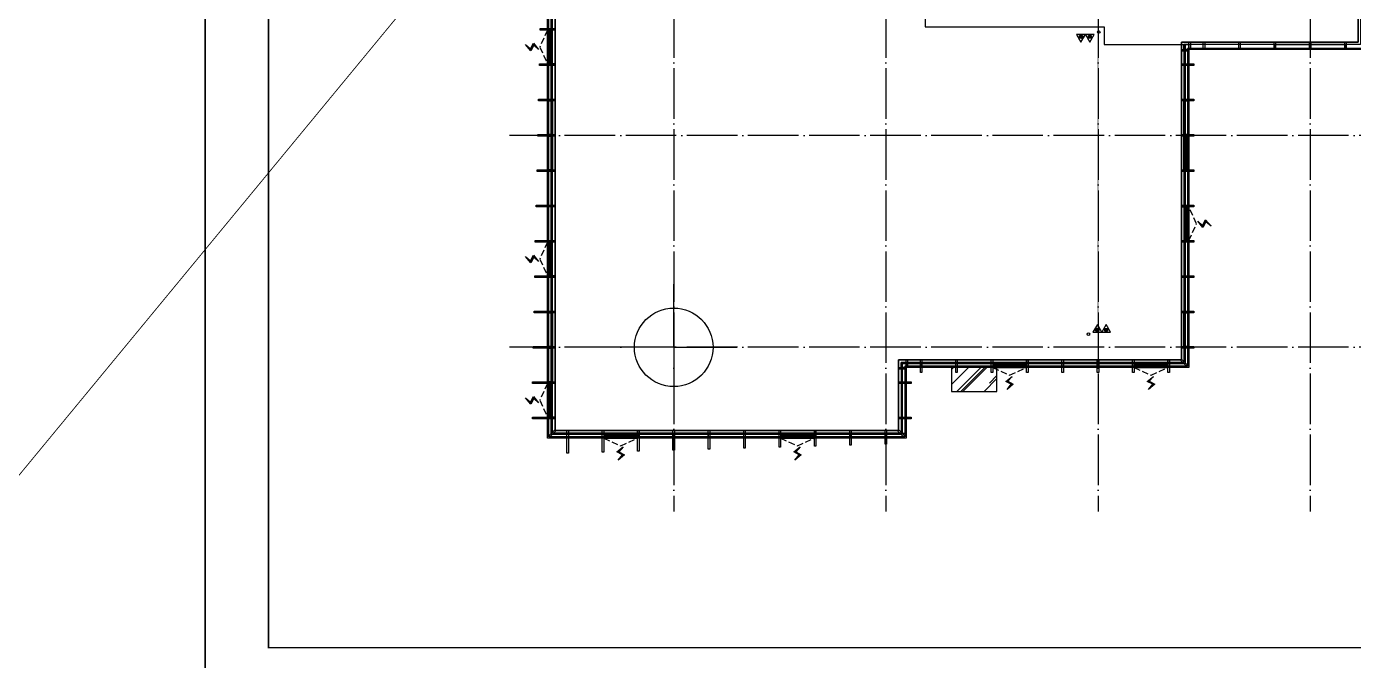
# Model space of a CAD drawing. Extents: x -292644 to 830497, y -12918 to 491457.
# Drawn here: x 86131 to 138672, y 106389 to 131515 of the extents above; entities that cross this region are included whole.
import ezdxf
from ezdxf.xclip import XClip

# ---------------------------------------------------------------- set-up
doc = ezdxf.new("R2010")
doc.units = 0
doc.header["$LTSCALE"] = 1000
doc.header["$MEASUREMENT"] = 0
for name, pattern in [('104-10 轴网$0$DOTE', [2.4200000000000004, 2, -0.2, 0.02, -0.2]), ('8#楼幕墙$0$109-34 轴网$0$L1$0$$AUDIT_BAD_LTYPE1', [0]), ('8#楼幕墙$0$DASH', [0.35, 0.25, -0.1]), ('CENTER2', [1.125, 0.75, -0.125, 0.125, -0.125]), ('X-104 8#10#平面_t3$0$109-34 轴网$0$L1$0$$AUDIT_BAD_LTYPE1', [0]), ('X-104 8#10#平面_t3$0$DASH', [0.35, 0.25, -0.1])]:
    doc.linetypes.add(name, pattern=pattern)
doc.layers.get('0').update_dxf_attribs({"linetype": 'CONTINUOUS'})
doc.layers.get('Defpoints').update_dxf_attribs({"linetype": 'CONTINUOUS'})
for name, color, linetype in [('104-10 轴网$0$A_AXIS-轴线', 36, '104-10 轴网$0$DOTE'), ('8#楼幕墙$0$04-电动窗', 1, 'CONTINUOUS'), ('8#楼幕墙$0$A-C_玻璃幕墙', 140, 'CONTINUOUS'), ('8#楼幕墙$0$A-TECH_结构', 21, 'CONTINUOUS'), ('WIRE-消防广播', 2, 'CENTER2'), ('X-104 8#10#平面_t3$0$A-C_玻璃幕墙', 140, 'CONTINUOUS'), ('X-104 8#10#平面_t3$0$A-O_分水线', 127, 'CONTINUOUS'), ('X-104 8#10#平面_t3$0$A-SUR_看线', 231, 'CONTINUOUS'), ('X-104 8#10#平面_t3$0$A-TECH_结构', 21, 'CONTINUOUS'), ('X-104 8#10#平面_t3$0$EH_玻璃', 156, 'CONTINUOUS'), ('X-104 8#10#平面_t3$0$水-消火栓', 41, 'CONTINUOUS')]:
    doc.layers.add(name, color=color, linetype=linetype)
doc.layers.add('8#楼幕墙$0$04-不打印_辅助线', color=165, linetype='CONTINUOUS', plot=False)
doc.layers.add('X-104 8#10#平面_t3$0$04-不打印_辅助线', color=165, linetype='CONTINUOUS', plot=False)
doc.layers.add('X-104 8#10#平面_t3$0$000套内', color=226, linetype='CONTINUOUS', lineweight=30, plot=False)
doc.layers.get('X-104 8#10#平面_t3$0$A-O_分水线').off()

# ---------------------------------------------------------------- blocks, each defined once
blk = doc.blocks.new('104-10 轴网')
at = {"layer": '104-10 轴网$0$A_AXIS-轴线', "linetype": '104-10 轴网$0$DOTE'}
for p, q in [((120429.5977508623, 40099.99999999988), (120429.5977508621, -6500.000000000178)), ((128829.5977508623, 40099.99999999988), (128829.5977508621, -6500.000000000186)), ((137229.5977508624, 40099.99999999987), (137229.5977508621, -6500.000000000186)), ((145629.5977508624, 40099.99999999987), (145629.5977508621, -6500.000000000186)), ((168929.5977508623, 8399.999999999873), (113929.5977508621, 8399.999999999822)), ((168929.5977508623, -1.2732925824821e-10), (113929.5977508621, -1.782609615474939e-10))]:
    blk.add_line(p, q, dxfattribs=at)
at = {"layer": 'Defpoints'}
blk.add_lwpolyline([(104379.5977508624, 45500.00000000001), (178479.5977508625, 45499.99999999999), (178479.5977508625, -11900.00000000001), (104379.5977508624, -11899.99999999996)], close=True, dxfattribs=at)
blk = doc.blocks.new('图框-A1')
for points, const_width in [([(5.684341886080801e-13, 0), (841.0000000000002, 0), (841.0000000000002, 594), (5.684341886080801e-13, 594)], 0.05), ([(765.9999999999966, 584), (25.00000000000045, 584), (25.00000000000045, 10), (766.0000000000002, 10)], 0.5)]:
    blk.add_lwpolyline(points, close=True, dxfattribs=dict(const_width=const_width))
blk = doc.blocks.new('X-104 8#10#平面_t3$0$fdhggh')
at = {"layer": 'X-104 8#10#平面_t3$0$A-TECH_结构', "linetype": 'X-104 8#10#平面_t3$0$109-34 轴网$0$L1$0$$AUDIT_BAD_LTYPE1'}
blk.add_lwpolyline([(42499.99999999965, 147300.0000154357), (42499.99999999965, 157100), (24699.99999999965, 157100), (24699.99999999965, 155700), (13499.99999999965, 155700), (13499.99999999965, 148700), (7899.999999999651, 148700), (7899.999999999651, 147300), (-3300.000000000349, 147300), (-3300.000000000349, 136100), (-4700.000000000349, 136100), (-4700.000000000349, 115500), (8899.99999999965, 115500), (8899.99999999965, 118300), (20099.99999999965, 118300), (20099.99999999965, 130900), (27099.99999999936, 130900), (27099.99999999546, 135100.0000139568), (33099.99999999534, 135100.0000139568), (33099.99999999924, 132299.9999999999), (45299.99999999965, 132300), (45299.99999999965, 147300.0000014938)], close=True, dxfattribs=at)
blk = doc.blocks.new('104-8910 结构')
at = {"layer": 'Defpoints'}
blk.add_lwpolyline([(-19000, -118200), (61000, -118200.0000000002), (60999.99999999996, 41799.99999999983), (-19000, 41799.99999999996)], close=True, dxfattribs=at)
blk = doc.blocks.new('X-104 8#10#平面_t3$0$fdghdgfh')
at = {"layer": 'X-104 8#10#平面_t3$0$EH_玻璃'}
h = blk.add_hatch(dxfattribs=at)
h.set_pattern_fill('AR-RROOF', color=256, scale=600, angle=135)
h.set_pattern_definition([(135, (42800.00000000185, -184500), (-1724.209175245277, 646.5784407169795), [11430, -1524, 3810, -762]), (135, (41813.96787790845, -184052.7832451708), (-177.8090711971696, -1255.439805725468), [2286, -251.46, 4572, -571.5]), (135, (42072.59925419524, -184688.5853785425), (-3162.846205840555, 2440.833613706597), [6096, -1066.8, 3048, -762])])
h.paths.add_polyline_path([(-1000, 900), (-1000, -900), (-1.13686837721616e-13, -900), (-1.13686837721616e-13, 900)])
at = {"layer": 'X-104 8#10#平面_t3$0$A-C_玻璃幕墙'}
blk.add_lwpolyline([(-1000, 900), (-1000, -900), (-1.13686837721616e-13, -900), (-1.13686837721616e-13, 900)], close=True, dxfattribs=at)
blk = doc.blocks.new('8#楼幕墙$0$2')
at = {"linetype": '8#楼幕墙$0$109-34 轴网$0$L1$0$$AUDIT_BAD_LTYPE1'}
for points in [[(-199772.2420019889, 234015.7524743264), (-199772.2420019889, 236514.4760455291)], [(-199772.2420019889, 234015.7524743264), (-202270.9655731916, 234015.7524743264)], [(-199772.2420019889, 234015.7524743264), (-199772.2420019889, 231517.0289031237)], [(-199772.2420019889, 234015.7524743264), (-197273.5184307862, 234015.7524743264)]]:
    blk.add_lwpolyline(points, dxfattribs=at)
blk.add_circle((-199772.2420019889, 234015.7524743264), 1556.811371132266)
blk = doc.blocks.new('8#楼幕墙$0$ii')
blk.add_lwpolyline([(-1339.999257087533, -5.379672802519053e-05), (0.0007429124671034515, -5.379672802519053e-05), (0.0007429124671034515, -150.000053796728), (-1339.999257087533, -150.000053796728)], close=True)
blk = doc.blocks.new('8#楼幕墙$0$$WINLIB2D$00000039')
at = {"color": 0}
for points in [[(-0.4999999999983409, 0.5000000000445652), (-0.4999999999999964, -0.4999999999999716)], [(0.5000000000016591, 0.4999999999536158), (-0.4999999999983409, 0.5000000000445652)], [(0.4999999999983338, -0.5000000000463842), (0.4999999999999609, 0.4999999999999432)], [(-0.499999999999428, 0.1666666667124446), (0.500000000000572, 0.1666666666205998)], [(-0.4518745131427302, -0.1666666666260284), (-0.5000000000072298, 0.08358586507802102)], [(-0.3838834764901549, -0.166666666632409), (-0.4479860405916831, 0.1666666667079113)], [(-0.3158924398378069, -0.166666666637866), (-0.3799950039392748, 0.1666666667006353)], [(-0.2479014031851996, -0.166666666645142), (-0.3120039672867243, 0.1666666666951784)], [(-0.1799103665328481, -0.1666666666505989), (-0.2440129306343159, 0.1666666666887977)], [(-0.1119193298802692, -0.1666666666569512), (-0.1760218939817904, 0.1666666666824455)], [(-0.04392829322788927, -0.1666666666633319), (-0.1080308573293216, 0.1666666666760648)], [(0.02406274342471804, -0.1666666666696841), (-0.04003982067680312, 0.1666666666697125)], [(0.09205378007703402, -0.1666666666751411), (0.02795121597557682, 0.1666666666642556)], [(0.1600448167296129, -0.1666666666815217), (0.0959422526280953, 0.1666666666578749)], [(0.2280358533819644, -0.166666666687874), (0.163933289280525, 0.1666666666505989)], [(0.2960268900345753, -0.1666666666942547), (0.231924325933047, 0.1666666666460657)], [(0.3640179266869801, -0.1666666667006069), (0.2999153625854838, 0.166666666639685)], [(0.4320089633395341, -0.1666666667060639), (0.3679063992380058, 0.166666666632409)], [(0.4999999999916831, -0.1666666667115209), (0.4358974358904746, 0.1666666666260568)], [(-0.500000000000572, -0.1666666666214951), (0.499999999999428, -0.1666666667124446)], [(0.4999999999983338, -0.5000000000463842), (-0.5000000000016662, -0.4999999999554348)]]:
    blk.add_lwpolyline(points, dxfattribs=at)
blk = doc.blocks.new('8#楼幕墙$0$$TCHSYS$WIN2D')
for p, q in [((-0.5, 0.5), (0.5, 0.5)), ((-0.5, 0.5), (-0.4999999999999999, -0.5)), ((0.5, 0.5), (0.4999999999999998, -0.5)), ((0.5, 0.1666666666666666), (-0.5, 0.1666666666666666)), ((0.5, -0.1666666666666667), (-0.5, -0.1666666666666667)), ((-0.4999999999999999, -0.5), (0.5, -0.5))]:
    blk.add_line(p, q)
blk = doc.blocks.new('8#楼幕墙$0$开启扇')
at = {"layer": '8#楼幕墙$0$04-电动窗'}
h = blk.add_hatch(color=1, dxfattribs=at)
h.dxf.hatch_style = 1
h.paths.add_polyline_path([(771.2538212353829, 399.4187931009801), (600.4963348774836, 588.0845509109495), (817.000029503055, 705.4227948976622), (568.9130649687795, 925.0510056701896), (737.6166181836743, 715.3361196324695), (521.1129235581029, 597.9978756457567)])
at = {"linetype": '8#楼幕墙$0$DASH'}
blk.add_lwpolyline([(0, 49.99999999714782), (670, 349.9999999971478), (1340, 49.99999999714782)], dxfattribs=at)
at = {"layer": '8#楼幕墙$0$04-电动窗', "color": 1}
blk.add_lwpolyline([(771.2538212353829, 399.4187931009801), (600.4963348774836, 588.0845509109495), (817.000029503055, 705.4227948976622), (568.9130649687795, 925.0510056701896), (737.6166181836743, 715.3361196324695), (521.1129235581029, 597.9978756457567), (771.2538212353829, 399.4187931009801)], close=True, dxfattribs=at)
at = {"xscale": -1340, "yscale": 300, "zscale": 1340, "rotation": 180}
blk.add_blockref('8#楼幕墙$0$$TCHSYS$WIN2D', (670, -100), dxfattribs=at)
blk = doc.blocks.new('*U4711')
blk.add_lwpolyline([(719.9999999992215, 0), (0, 0), (0, 150), (719.9999999992215, 150)], close=True)
blk = doc.blocks.new('*U4707')
blk.add_lwpolyline([(509.9999999944921, 0), (0, 0), (0, 150), (509.9999999944921, 150)], close=True)
blk = doc.blocks.new('8#楼幕墙$0$A$C13E80662')
for points in [[(150.0005130732898, 150.2641038001748), (150.0005130732898, 200.2641038001238), (0.0005130732897669077, 200.2641038001238), (0.0005130732897669077, 0.2641038001238485), (150.0005130732898, 0.2641038001238485)], [(150.0005130732898, 0.2641038001747802), (200.0005130733043, 0.2641038001747802), (200.0005130733043, 150.2641038001748), (150.0005130732898, 150.2641038001748)]]:
    blk.add_lwpolyline(points)
blk = doc.blocks.new('8#楼幕墙')
at = {"layer": '8#楼幕墙$0$04-不打印_辅助线'}
blk.add_lwpolyline([(-18549.99999999965, 105900.0000000005), (65550.00000000035, 105900.0000000007), (65550.00000000035, 165300.0000000005), (-18549.99999999965, 165300.0000000006)], close=True, dxfattribs=at)
at = {"layer": '8#楼幕墙$0$A-C_玻璃幕墙'}
for points in [[(-3600.000000000349, 136400.0000000002), (-3600.000000000349, 147600.0000000002), (7599.999999999651, 147600.0000000002), (7599.999999999651, 149000.0000000002), (13199.99999999965, 149000.0000000002), (13199.99999999965, 156000.0000000002), (24399.99999999965, 156000.0000000002), (24399.99999999965, 157400.0000000002), (42799.99999999965, 157400.0000000002), (42799.99999999965, 147600.0000000002), (45599.99999999965, 147600.0000000002), (45599.99999999965, 132000.0000000002), (32799.99999999965, 132000.0000000002), (32799.99999999965, 134800.0000000002), (27399.99999999965, 134800.0000000002), (27399.99999999965, 130600.0000000002), (20399.99999999965, 130600.0000000002), (20399.99999999965, 118000), (9199.99999999965, 118000), (9199.99999999965, 115200), (-5000.000000000349, 115200), (-5000.000000000349, 136400.0000000002)], [(-3550.000000000349, 136350.0000000002), (-3550.000000000349, 147550.0000000002), (7649.999999999651, 147550.0000000002), (7649.999999999651, 148950.0000000002), (13249.99999999965, 148950.0000000002), (13249.99999999965, 155950.0000000002), (24449.99999999965, 155950.0000000002), (24449.99999999965, 157350.0000000002), (42749.99999999965, 157350.0000000002), (42749.99999999965, 147550.0000000002), (45549.99999999965, 147550.0000000002), (45549.99999999965, 132050.0000000002), (32849.99999999965, 132050.0000000002), (32849.99999999965, 134850.0000000002), (27349.99999999965, 134850.0000000002), (27349.99999999965, 130650.0000000002), (20349.99999999965, 130650.0000000002), (20349.99999999965, 118050), (9149.99999999965, 118050), (9149.99999999965, 115250), (-4950.000000000349, 115250), (-4950.000000000349, 136350.0000000002)], [(-3400.000000000349, 136200.0000000002), (-3400.000000000349, 147400.0000000002), (7799.999999999651, 147400.0000000002), (7799.999999999651, 148800.0000000002), (13399.99999999965, 148800.0000000002), (13399.99999999965, 155800.0000000002), (24599.99999999965, 155800.0000000002), (24599.99999999965, 157200.0000000002), (42599.99999999965, 157200.0000000002), (42599.99999999965, 147400.0000000002), (45399.99999999965, 147400.0000000002), (45399.99999999965, 132200.0000000002), (32999.99999999965, 132200.0000000002), (32999.99999999965, 135000.0000000002), (27199.99999999965, 135000.0000000002), (27199.99999999965, 130800.0000000002), (20199.99999999965, 130800.0000000002), (20199.99999999965, 118200), (8999.99999999965, 118200), (8999.99999999965, 115400), (-4800.000000000349, 115400), (-4800.000000000349, 136200.0000000002)], [(-5290.000000003725, 131370.0000139567), (-5290.000000003725, 131430.0000139567), (-4700.000000003609, 131430.0000139567), (-4700.000000003609, 131370.0000139567)], [(20459.99999999968, 130600.0000000001), (20399.99999999965, 130600.0000000002), (20399.99999999968, 130900.0000000002), (20459.99999999968, 130900.0000000002)], [(20969.99999999546, 130900.0000139605), (21029.99999999546, 130900.0000139605), (21029.99999999546, 130600.0000139595), (20969.99999999546, 130600.0000139595)], [(22369.99999999546, 130900.0000139605), (22429.99999999546, 130900.0000139605), (22429.99999999546, 130600.0000139595), (22369.99999999546, 130600.0000139595)], [(23769.99999999546, 130900.0000139607), (23829.99999999546, 130900.0000139607), (23829.99999999546, 130600.0000139598), (23769.99999999546, 130600.0000139598)], [(25169.99999999546, 130900.0000139607), (25229.99999999546, 130900.0000139607), (25229.99999999546, 130600.0000139598), (25169.99999999546, 130600.0000139598)], [(26569.99999999546, 130900.0000139605), (26629.99999999546, 130900.0000139605), (26629.99999999546, 130600.0000139595), (26569.99999999546, 130600.0000139595)], [(20399.99999999965, 130600.0000000002), (20399.99999999962, 130540.0000000001), (20099.99999999962, 130540.0000000002), (20099.99999999962, 130600.0000000002)], [(-5320.000000003725, 129970.0000139577), (-5320.000000003725, 130030.0000139577), (-4700.000000007742, 130030.0000139567), (-4700.000000007742, 129970.0000139567)], [(20099.99999999709, 129970.0000139567), (20099.99999999709, 130030.0000139567), (20599.99999999744, 130030.0000139577), (20599.99999999744, 129970.0000139577)], [(-5350.000000006636, 128570.0000139567), (-5350.000000006636, 128630.0000139567), (-4700.000000007742, 128630.0000139567), (-4700.000000007742, 128570.0000139567)], [(20099.99999999709, 128570.0000139567), (20099.99999999709, 128630.0000139567), (20599.99999999744, 128630.0000139577), (20599.99999999744, 128570.0000139577)], [(-5380.000000003783, 127169.9999999999), (-5380.000000003783, 127229.9999999999), (-4700.000000007742, 127230.0000139567), (-4700.000000007742, 127170.0000139567)], [(20099.99999999709, 127170.0000139567), (20099.99999999709, 127230.0000139567), (20599.99999999738, 127230.0000139577), (20599.99999999738, 127170.0000139577)], [(-5410.000000003783, 125770.0000139567), (-5410.000000003783, 125830.0000139567), (-4700.000000007742, 125830.0000139567), (-4700.000000007742, 125770.0000139567)], [(20099.99999999709, 125770.0000139567), (20099.99999999709, 125830.0000139567), (20599.99999999738, 125830.0000139577), (20599.99999999738, 125770.0000139577)], [(-5440.000000003783, 124370.0000139577), (-5440.000000003783, 124430.0000139577), (-4700.000000007742, 124430.0000139567), (-4700.000000007742, 124370.0000139567)], [(20099.99999999709, 124370.0000139567), (20099.99999999709, 124430.0000139567), (20599.99999999732, 124430.0000139567), (20599.99999999732, 124370.0000139567)], [(-5480.000000003783, 122970.0000139577), (-5480.000000003783, 123030.0000139577), (-4700.000000007742, 123030.0000139567), (-4700.000000007742, 122970.0000139567)], [(20099.99999999709, 122970.0000139567), (20099.99999999709, 123030.0000139567), (20599.99999999732, 123030.0000139567), (20599.99999999732, 122970.0000139567)], [(-5500.000000003783, 121570.0000139577), (-5500.000000003783, 121630.0000139577), (-4700.000000007742, 121630.0000139567), (-4700.000000007742, 121570.0000139567)], [(20099.99999999709, 121570.0000139567), (20099.99999999709, 121630.0000139567), (20599.99999999732, 121630.0000139567), (20599.99999999732, 121570.0000139567)], [(-5530.000000003783, 120170.0000139576), (-5530.000000003783, 120230.0000139576), (-4700.000000007742, 120230.0000139567), (-4700.000000007742, 120170.0000139567)], [(20099.99999999709, 120170.0000139567), (20099.99999999709, 120230.0000139567), (20599.99999999732, 120230.0000139567), (20599.99999999732, 120170.0000139567)], [(-5560.000000003842, 118769.9999999999), (-5560.000000003842, 118829.9999999999), (-4700.000000007742, 118830.0000139567), (-4700.000000007742, 118770.0000139567)], [(20099.99999999709, 118770.0000139567), (20099.99999999709, 118830.0000139567), (20599.99999999732, 118830.0000139567), (20599.99999999732, 118770.0000139567)], [(9259.99999999968, 118000), (9199.99999999965, 118000), (9199.999999999694, 118300), (9259.99999999968, 118300)], [(9829.99999999773, 117800.0000139579), (9769.99999999773, 117800.0000139579), (9769.999999996624, 118300.0000139566), (9829.999999996624, 118300.0000139566)], [(11229.99999999773, 117800.0000139579), (11169.99999999773, 117800.0000139579), (11169.99999999662, 118300.0000139566), (11229.99999999662, 118300.0000139566)], [(12629.99999999662, 117800.0000139579), (12569.99999999662, 117800.0000139579), (12569.99999999552, 118300.0000139566), (12629.99999999552, 118300.0000139566)], [(14029.99999999662, 117800.0000139579), (13969.99999999662, 117800.0000139579), (13969.99999999552, 118300.0000139566), (14029.99999999552, 118300.0000139566)], [(15429.99999999662, 117800.0000139579), (15369.99999999662, 117800.0000139579), (15369.99999999552, 118300.0000139566), (15429.99999999552, 118300.0000139566)], [(16829.99999999662, 117800.0000139579), (16769.99999999662, 117800.0000139579), (16769.99999999552, 118300.0000139566), (16829.99999999552, 118300.0000139566)], [(18229.99999999662, 117800.0000139579), (18169.99999999662, 117800.0000139579), (18169.99999999552, 118300.0000139566), (18229.99999999552, 118300.0000139566)], [(19629.99999999662, 117800.0000139579), (19569.99999999662, 117800.0000139579), (19569.99999999552, 118300.0000139566), (19629.99999999552, 118300.0000139566)], [(20290.91883091998, 118066.6547622084), (20333.34523779122, 118109.0811690796), (20121.21320343527, 118321.2132034356), (20078.78679656403, 118278.7867965644)], [(9199.99999999965, 118000), (9199.999999999622, 117940), (8899.999999999622, 117940), (8899.999999999607, 118000)], [(-5590.000000003842, 117370.0000139576), (-5590.000000003842, 117430.0000139576), (-4700.000000007742, 117430.0000139567), (-4700.000000007742, 117370.0000139567)], [(8899.999999991385, 117370.0000139567), (8899.999999991385, 117430.0000139567), (9399.999999993364, 117430.0000139567), (9399.999999993364, 117370.0000139567)], [(-5590.000000003842, 115970.0000139576), (-5590.000000003842, 116030.0000139576), (-4700.000000007742, 116030.0000139567), (-4700.000000007742, 115970.0000139567)], [(8899.999999991327, 115970.0000136526), (8899.999999991327, 116030.0000136526), (9399.999999993306, 116030.0000136526), (9399.999999993306, 115970.0000136526)], [(-4721.213203435938, 115521.2132034356), (-4678.786796564746, 115478.7867965644), (-4890.918830920724, 115266.6547622084), (-4933.345237791917, 115309.0811690796)], [(-4170.000000003725, 114600.0000138719), (-4230.000000003725, 114600.0000138719), (-4230.000000003725, 115500.0000137648), (-4170.000000003725, 115500.0000137648)], [(-2770.000000003725, 114640.0000138718), (-2830.000000003725, 114640.0000138718), (-2830.000000003376, 115500.0000138719), (-2770.000000003376, 115500.0000138719)], [(-1370.000000004424, 114680.0000138719), (-1430.000000004424, 114680.0000138719), (-1430.000000004424, 115500.0000137648), (-1370.000000004424, 115500.0000137648)], [(29.99999999941792, 114720.0000138719), (-30.00000000058208, 114720.0000138719), (-30.00000000442378, 115500.0000137648), (29.99999999557622, 115500.0000137648)], [(1429.999999995576, 114760.0000138719), (1369.999999995576, 114760.0000138719), (1369.999999995576, 115500.0000137648), (1429.999999995576, 115500.0000137648)], [(2829.999999996624, 114800.0000138718), (2769.999999996624, 114800.0000138718), (2769.999999995576, 115500.0000137648), (2829.999999995576, 115500.0000137648)], [(4229.999999995576, 114840.0000138719), (4169.999999995576, 114840.0000138719), (4169.999999995576, 115500.0000137648), (4229.999999995576, 115500.0000137648)], [(5629.999999996624, 114880.0000138718), (5569.999999996624, 114880.0000138718), (5569.999999995576, 115500.0000137648), (5629.999999995576, 115500.0000137648)], [(7029.999999996624, 114920.0000138718), (6969.999999996624, 114920.0000138718), (6969.999999995576, 115500.0000137648), (7029.999999995576, 115500.0000137648)], [(8429.999999995576, 114960.0000138717), (8369.999999995576, 114960.0000138717), (8369.999999995576, 115500.0000137648), (8429.999999995576, 115500.0000137648)], [(9090.918830919996, 115266.6547622084), (9133.345237791204, 115309.0811690796), (8921.213203435254, 115521.2132034356), (8878.786796564047, 115478.7867965644)]]:
    blk.add_lwpolyline(points, close=True, dxfattribs=at)
at = {"layer": '8#楼幕墙$0$A-TECH_结构'}
blk.add_lwpolyline([(-3300.000000000349, 136100.0000000002), (-3300.000000000349, 147300.0000000002), (7899.999999999651, 147300.0000000002), (7899.999999999651, 148700.0000000002), (13499.99999999965, 148700.0000000002), (13499.99999999965, 155700.0000000002), (24699.99999999965, 155700.0000000002), (24699.99999999965, 157100.0000000002), (42499.99999999965, 157100.0000000002), (42499.99999999965, 147300.0000000002), (45299.99999999965, 147300.0000000002), (45299.99999999965, 132300.0000000002), (33099.99999999965, 132300.0000000002), (33099.99999999965, 135100.0000000002), (27099.99999999965, 135100.0000000002), (27099.99999999965, 130900.0000000002), (20099.99999999965, 130900.0000000002), (20099.99999999965, 118300), (8899.99999999965, 118300), (8899.99999999965, 115500), (-4700.000000000349, 115500), (-4700.000000000349, 136100.0000000002)], close=True, dxfattribs=at)
at = {"layer": '8#楼幕墙$0$04-不打印_辅助线', "rotation": 180}
blk.add_blockref('8#楼幕墙$0$2', (-199772.2420019895, 352815.7524743265), dxfattribs=at)
at = {"layer": '8#楼幕墙$0$A-C_玻璃幕墙', "linetype": '8#楼幕墙$0$109-34 轴网$0$L1$0$$AUDIT_BAD_LTYPE1', "xscale": -1}
for p, rotation in [((-4950.00000000454, 131370.0000139577), 90), ((20349.99999999563, 123030.0000139577), 270), ((-4950.000000007742, 122970.0000139577), 90), ((12629.99999999563, 118050.0000139612), 180), ((18229.99999999563, 118050.0000139612), 180), ((-4950.000000007742, 117370.0000139567), 90), ((-2770.000000003376, 115250.0000138719), 180), ((4229.999999995634, 115250.0000137648), 180)]:
    blk.add_blockref('8#楼幕墙$0$开启扇', p, dxfattribs=dict(at, rotation=rotation))
at = {"layer": '8#楼幕墙$0$A-C_玻璃幕墙', "xscale": -1, "rotation": 180}
for p in [(20199.99948692636, 130800.2641038003), (8999.999486926361, 118200.2641038001)]:
    blk.add_blockref('8#楼幕墙$0$A$C13E80662', p, dxfattribs=at)
at = {"layer": '8#楼幕墙$0$A-C_玻璃幕墙'}
for name, p, rotation in [('8#楼幕墙$0$ii', (23830.00074290915, 130649.9999601601), 180), ('8#楼幕墙$0$ii', (25230.00074290915, 130649.9999601601), 180), ('8#楼幕墙$0$ii', (-4950.000000003783, 128570.0000139567), 90), ('8#楼幕墙$0$ii', (20349.99999999558, 127230.0000139567), 270), ('8#楼幕墙$0$ii', (-4950.000000004424, 127170.0000139567), 90), ('8#楼幕墙$0$ii', (-4950.000000003783, 120170.0000139567), 90), ('8#楼幕墙$0$ii', (20199.99994619895, 120169.9992710451), 90), ('8#楼幕墙$0$ii', (-4950.000000003783, 118770.0000139567), 90), ('*U4707', (9769.999999996857, 118200.0000139567), 180), ('8#楼幕墙$0$ii', (15429.99999999558, 118050.0000139583), 180), ('8#楼幕墙$0$ii', (16829.99999999558, 118050.0000139567), 180), ('8#楼幕墙$0$ii', (-1370.000000004424, 115250.0000138717), 180), ('8#楼幕墙$0$ii', (29.99999999563443, 115250.0000138714), 180), ('8#楼幕墙$0$ii', (7029.999999995634, 115250.0000138716), 180), ('*U4711', (9149.999999995867, 115400.0000138718), 180)]:
    blk.add_blockref(name, p, dxfattribs=dict(at, rotation=rotation))
at = {"layer": '8#楼幕墙$0$A-C_玻璃幕墙', "linetype": '8#楼幕墙$0$109-34 轴网$0$L1$0$$AUDIT_BAD_LTYPE1', "rotation": 270}
blk.add_blockref('8#楼幕墙$0$ii', (20349.99999999546, 125830.0000139567), dxfattribs=at)
at = {"layer": 'Defpoints', "color": 2, "linetype": '8#楼幕墙$0$109-34 轴网$0$L1$0$$AUDIT_BAD_LTYPE1', "xscale": 1340, "yscale": 300.0000000000001, "zscale": -1340, "rotation": 270}
blk.add_blockref('8#楼幕墙$0$$WINLIB2D$00000039', (20249.99977570667, 126500.0000139567), dxfattribs=at)
blk = doc.blocks.new('X-104 8#10#平面_t3$0$$TWTSYS$00000546')
h = blk.add_hatch()
h.set_pattern_fill('ANSI31', color=256, scale=200, style=0)
h.set_pattern_definition([(45, (-38543.80223862439, -6670.830405693208), (-17.67766952966369, 17.67766952966369), [])])
h.paths.add_polyline_path([(-64.92232553117356, 173.7449990885525), (64.922325531159, 173.7449990885525), (64.922325531159, 43.90034802621994), (-64.92232553117356, 43.90034802621994)])
for points in [[(0, 343.6163707387423), (-198.3870041439732, 0), (198.3870041439732, 0)], [(-64.92232553117356, 173.7449990885525), (64.922325531159, 173.7449990885525), (64.922325531159, 43.90034802621994), (-64.92232553117356, 43.90034802621994)]]:
    blk.add_lwpolyline(points, close=True)
blk = doc.blocks.new('X-104 8#10#平面_t3$0$A$C46662BA1')
at = {"layer": 'X-104 8#10#平面_t3$0$水-消火栓'}
for centre in [(128586.9507452468, 131299.9999925059), (128176.9507218338, 119319.9774000839)]:
    blk.add_circle(centre, 50, dxfattribs=at)
at = {"layer": 'X-104 8#10#平面_t3$0$水-消火栓', "xscale": 0.88, "yscale": 0.88, "zscale": 0.88}
for p, rotation in [((127882.3701816027, 131199.9999925058), 179.9999999999992), ((128231.5313088962, 131199.9999925058), 179.9999999999992), ((128533.2090308931, 119399.9999999961), 359.9999999999999), ((128882.3701581866, 119399.9999999994), 359.9999999999999)]:
    blk.add_blockref('X-104 8#10#平面_t3$0$$TWTSYS$00000546', p, dxfattribs=dict(at, rotation=rotation))
blk = doc.blocks.new('X-104 8#10#平面_t3')
at = {"linetype": 'X-104 8#10#平面_t3$0$109-34 轴网$0$L1$0$$AUDIT_BAD_LTYPE1'}
blk.add_lwpolyline([(177306.9507218329, 165300.0000000001), (177306.9507218329, 105900.0000000001), (93206.95072183292, 105900.0000000001), (93206.95072183292, 165300.0000000001)], close=True, dxfattribs=at)
at = {"layer": 'X-104 8#10#平面_t3$0$000套内'}
blk.add_lwpolyline([(120156.950721829, 147450.0000139563), (120156.950721829, 143650.0000139498), (120056.9507218258, 143649.9999921205), (120056.9507218258, 140849.9999921204), (121706.9507452608, 140849.9999921204), (121706.9507452608, 131499.9999925058), (128806.9507452464, 131499.9999925058), (128806.9507452464, 130800.0000139284), (132006.9507218283, 130800.0000139284), (132006.9507218283, 118150.0000139564), (120806.9507218261, 118150.0000139564), (120806.9507218261, 115350.0000138714), (106906.9507218289, 115350.0000138714), (106906.9507218289, 130900.0000139564), (106906.9507218282, 136250.0000139564), (108306.950721857, 136250.0000139565), (108306.950721857, 147450.0000139563)], close=True, dxfattribs=at)
at = {"layer": 'X-104 8#10#平面_t3$0$04-不打印_辅助线', "linetype": 'X-104 8#10#平面_t3$0$109-34 轴网$0$L1$0$$AUDIT_BAD_LTYPE1'}
blk.add_lwpolyline([(177306.9507218331, 105900.0000000001), (93206.95072183316, 105900.0000000001), (93206.95072183316, 165300.0000000001), (177306.9507218331, 165300.0000000001)], close=True, dxfattribs=at)
at = {"layer": 'X-104 8#10#平面_t3$0$A-SUR_看线', "linetype": 'X-104 8#10#平面_t3$0$DASH', "ltscale": 2, "const_width": 30}
blk.add_lwpolyline([(128556.9507218327, 119199.9999999995), (128556.9507218326, 131399.9983620226)], dxfattribs=at)
at = {"linetype": 'X-104 8#10#平面_t3$0$109-34 轴网$0$L1$0$$AUDIT_BAD_LTYPE1'}
ref = blk.add_blockref('8#楼幕墙', (111756.9507218327, -1.455191522836685e-10), dxfattribs=at)
XClip(ref).set_block_clipping_path([(-18549.999999999476, -12899.999999999882), (65550.0000000003, 284100.0000000003)])
blk.add_blockref('X-104 8#10#平面_t3$0$fdhggh', (111756.9507218327, -2.91038304567337e-10), dxfattribs=at)
at = {"xscale": 100, "yscale": 100, "zscale": 100}
blk.add_blockref('图框-A1', (93206.95072183292, 105900.0000000001), dxfattribs=at)
at = {"linetype": 'X-104 8#10#平面_t3$0$109-34 轴网$0$L1$0$$AUDIT_BAD_LTYPE1'}
ref = blk.add_blockref('104-10 轴网', (-8672.647029029395, 118800.0000000001), dxfattribs=at)
XClip(ref).set_block_clipping_path([(104379.59775086239, -11899.999999999955), (178479.5977508624, 45500.000000000044)])
ref = blk.add_blockref('104-8910 结构', (153886.9507218326, 46099.99999999942), dxfattribs=dict(at, rotation=180))
XClip(ref).set_block_clipping_path([(-15919.999999999593, -118200.00000000006), (58180.00000000029, -60800.00000000007)])
at = {"linetype": 'X-104 8#10#平面_t3$0$109-34 轴网$0$L1$0$$AUDIT_BAD_LTYPE1', "rotation": 90}
blk.add_blockref('X-104 8#10#平面_t3$0$fdghdgfh', (123656.950721829, 118049.9999999997), dxfattribs=at)
at = {"layer": 'X-104 8#10#平面_t3$0$A-O_分水线', "linetype": 'X-104 8#10#平面_t3$0$109-34 轴网$0$L1$0$$AUDIT_BAD_LTYPE1'}
blk.add_blockref('X-104 8#10#平面_t3$0$A$C46662BA1', (0, -2.91038304567337e-11), dxfattribs=at)

msp = doc.modelspace()

# ---------------------------------------------------------------- linework, layer by layer
at = {"layer": 'WIRE-消防广播', "linetype": 'CENTER2', "const_width": 35}
msp.add_lwpolyline([(-18549.99999999994, -12900.00000000002), (177306.9507218333, 224700)], dxfattribs=at)

# ---------------------------------------------------------------- block references
msp.add_blockref('X-104 8#10#平面_t3', (0, 0))

doc.saveas('drawing.dxf')
